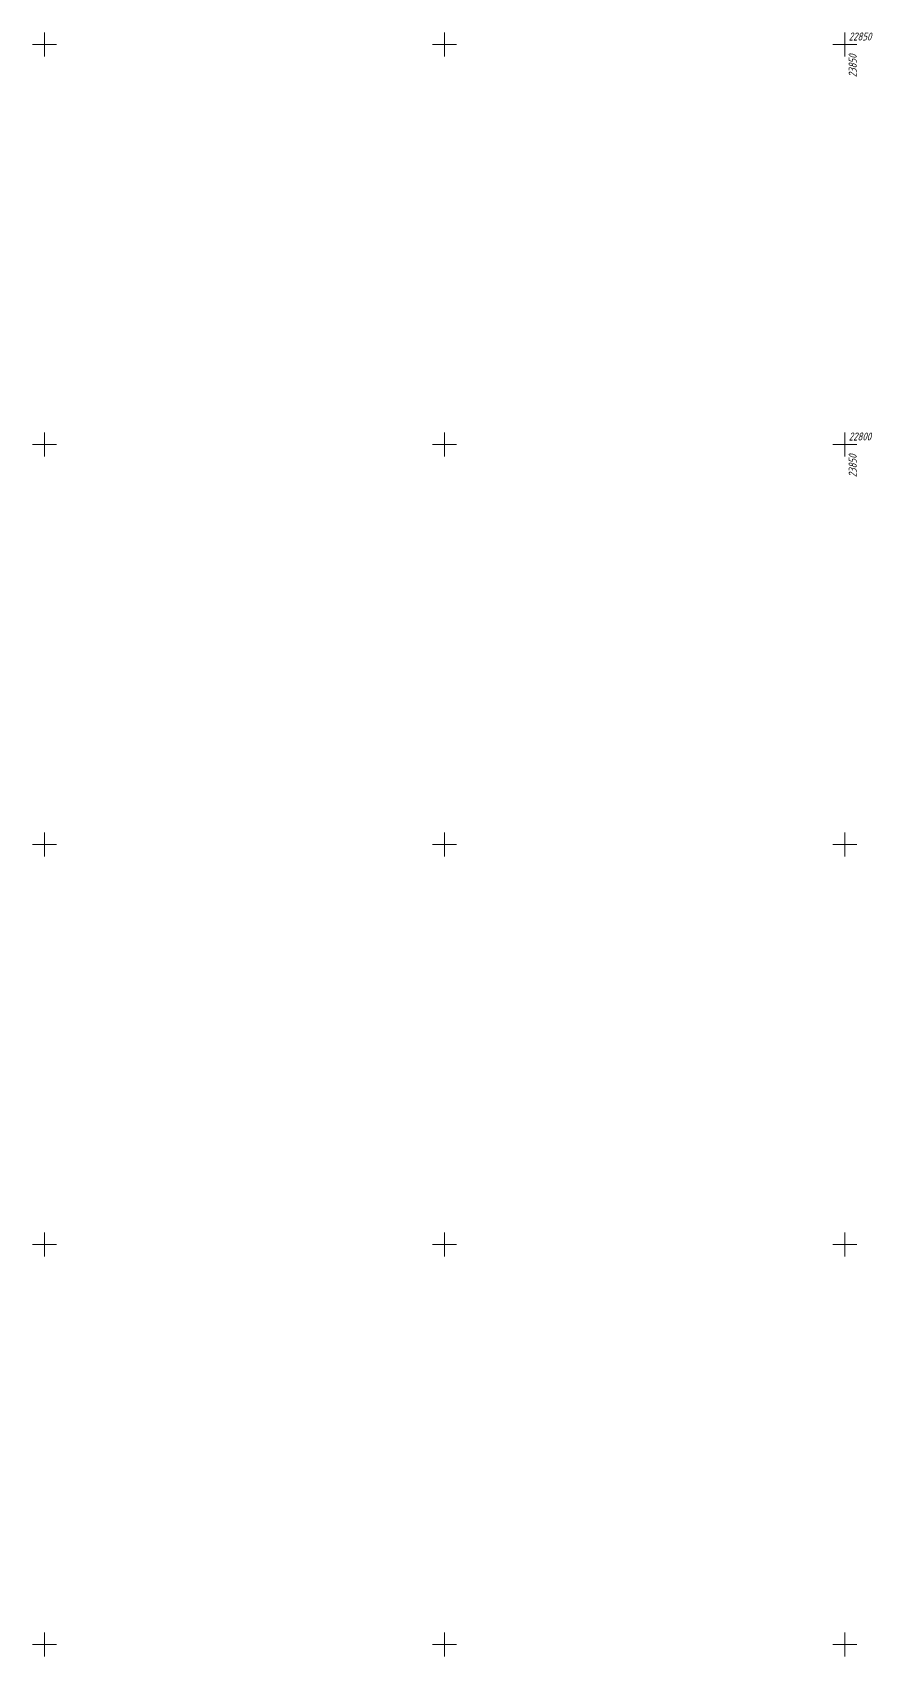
# Model space of a CAD drawing. Header units: metres. Extents: x 23748 to 47763, y 22346 to 44826.
# Drawn here: x 23748.5 to 23853.5, y 22648.5 to 22851.5 of the extents above; entities that cross this region are included whole.
import ezdxf

# ---------------------------------------------------------------- set-up
doc = ezdxf.new("R2010")
doc.units = ezdxf.units.M
doc.layers.add('02_Сетка', color=7, linetype='Continuous')
doc.styles.get("Standard").update_dxf_attribs({"font": 'SPDS.shx', "oblique": 15, "height": 2})

# ---------------------------------------------------------------- blocks, each defined once
blk = doc.blocks.new('g5_012')
at = {"color": 92, "linetype": 'ByBlock', "lineweight": -2}
for p, q in [((-3, 0), (3, 0)), ((0, -3), (0, 3))]:
    blk.add_line(p, q, dxfattribs=at)

msp = doc.modelspace()

# ---------------------------------------------------------------- block references
at = {"layer": '02_Сетка', "color": 92, "linetype": 'Continuous', "lineweight": 15, "ltscale": 0.5, "xscale": 0.5, "yscale": 0.5}
for p in [(23750, 22850), (23800, 22850), (23850, 22850), (23750, 22800), (23800, 22800), (23850, 22800), (23750, 22750), (23800, 22750), (23850, 22750), (23750, 22700), (23800, 22700), (23850, 22700), (23750, 22650), (23800, 22650), (23850, 22650)]:
    msp.add_blockref('g5_012', p, dxfattribs=at)

# ---------------------------------------------------------------- texts
at = {"layer": '02_Сетка', "color": 3, "linetype": 'Continuous', "lineweight": 9, "oblique": 15}
for s, p in [('22850', (23850.5, 22850.5)), ('22800', (23850.5, 22800.5))]:
    msp.add_text(s, height=1, dxfattribs=at).set_placement(p)
for p in [(23851.5, 22845.9), (23851.5, 22795.9)]:
    msp.add_text('23850', height=1, rotation=90, dxfattribs=at).set_placement(p)

doc.saveas('drawing.dxf')
